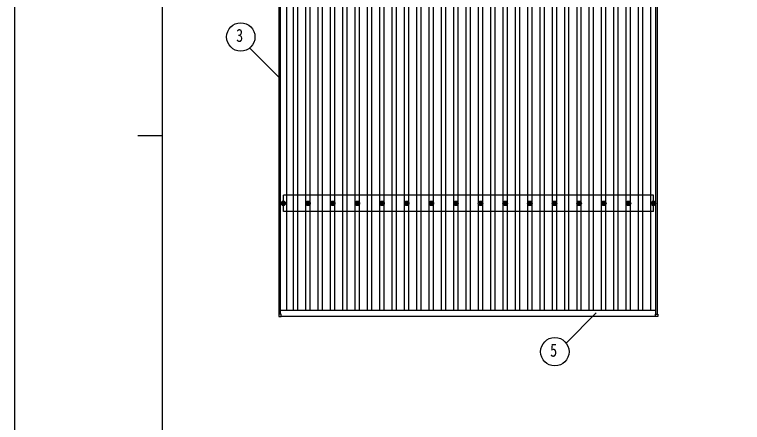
# Model space of a CAD drawing. Units: millimetres, scale not verified. Extents: x -16820 to 16820, y -11880 to 11880.
# Drawn here: x -16820 to -10913, y -1826 to 1482 of the extents above; entities that cross this region are included whole.
import ezdxf
from ezdxf.enums import TextEntityAlignment as Align

# ---------------------------------------------------------------- set-up
doc = ezdxf.new("R2010")
doc.units = ezdxf.units.MM
doc.header["$LTSCALE"] = 50
for name, color, linetype in [('0-5_YKK_13', 4, 'Continuous'), ('0-6_YKK_A1', 4, 'Continuous'), ('0-7_YKK_D', 6, 'Continuous'), ('0-8_YKK_ZWAK', 7, 'Continuous')]:
    doc.layers.add(name, color=color, linetype=linetype)
doc.styles.add('ＭＳ ゴシック', font='')
doc.styles.get('ＭＳ ゴシック').set_extended_font_data('MS Gothic')

msp = doc.modelspace()

# ---------------------------------------------------------------- linework, layer by layer
at = {"layer": '0-5_YKK_13'}
for p, q in [((-14648.42, -47.55), (-14644, -47.55)), ((-14648.42, -51.05), (-14644, -51.05)), ((-14640.17, -39.31), (-14640.17, -43.72)), ((-14640.17, -54.89), (-14640.17, -59.3)), ((-14636.67, -39.31), (-14636.67, -43.72)), ((-14636.67, -54.89), (-14636.67, -59.3)), ((-14632.84, -47.55), (-14628.42, -47.55)), ((-14632.84, -51.05), (-14628.42, -51.05)), ((-14448.42, -47.55), (-14444, -47.55)), ((-14448.42, -51.05), (-14444, -51.05)), ((-14440.17, -39.31), (-14440.17, -43.72)), ((-14440.17, -54.89), (-14440.17, -59.3)), ((-14436.67, -39.31), (-14436.67, -43.72)), ((-14436.67, -54.89), (-14436.67, -59.3)), ((-14432.84, -47.55), (-14428.42, -47.55)), ((-14432.84, -51.05), (-14428.42, -51.05)), ((-14248.42, -47.55), (-14244.01, -47.55)), ((-14248.42, -51.05), (-14244.01, -51.05)), ((-14240.17, -39.31), (-14240.17, -43.72)), ((-14240.17, -54.89), (-14240.17, -59.3)), ((-14236.67, -39.31), (-14236.67, -43.72)), ((-14236.67, -54.89), (-14236.67, -59.3)), ((-14232.84, -47.55), (-14228.43, -47.55)), ((-14232.84, -51.05), (-14228.43, -51.05)), ((-14048.42, -47.55), (-14044.01, -47.55)), ((-14048.42, -51.05), (-14044.01, -51.05)), ((-14040.17, -39.31), (-14040.17, -43.72)), ((-14040.17, -54.89), (-14040.17, -59.3)), ((-14036.67, -39.31), (-14036.67, -43.72)), ((-14036.67, -54.89), (-14036.67, -59.3)), ((-14032.84, -47.55), (-14028.43, -47.55)), ((-14032.84, -51.05), (-14028.43, -51.05)), ((-13848.42, -47.55), (-13844.01, -47.55)), ((-13848.42, -51.05), (-13844.01, -51.05)), ((-13840.17, -39.31), (-13840.17, -43.72)), ((-13840.17, -54.89), (-13840.17, -59.3)), ((-13836.67, -39.31), (-13836.67, -43.72)), ((-13836.67, -54.89), (-13836.67, -59.3)), ((-13832.84, -47.55), (-13828.43, -47.55)), ((-13832.84, -51.05), (-13828.43, -51.05)), ((-13648.42, -47.55), (-13644.01, -47.55)), ((-13648.42, -51.05), (-13644.01, -51.05)), ((-13640.17, -39.31), (-13640.17, -43.72)), ((-13640.17, -54.89), (-13640.17, -59.3)), ((-13636.67, -39.31), (-13636.67, -43.72)), ((-13636.67, -54.89), (-13636.67, -59.3)), ((-13632.84, -47.55), (-13628.43, -47.55)), ((-13632.84, -51.05), (-13628.43, -51.05)), ((-13448.42, -47.55), (-13444.01, -47.55)), ((-13448.42, -51.05), (-13444.01, -51.05)), ((-13440.17, -39.31), (-13440.17, -43.72)), ((-13440.17, -54.89), (-13440.17, -59.3)), ((-13436.67, -39.31), (-13436.67, -43.72)), ((-13436.67, -54.89), (-13436.67, -59.3)), ((-13432.84, -47.55), (-13428.43, -47.55)), ((-13432.84, -51.05), (-13428.43, -51.05)), ((-13248.42, -47.55), (-13244.01, -47.55)), ((-13248.42, -51.05), (-13244.01, -51.05)), ((-13240.17, -39.31), (-13240.17, -43.72)), ((-13240.17, -54.89), (-13240.17, -59.3)), ((-13236.67, -39.31), (-13236.67, -43.72)), ((-13236.67, -54.89), (-13236.67, -59.3)), ((-13232.84, -47.55), (-13228.43, -47.55)), ((-13232.84, -51.05), (-13228.43, -51.05)), ((-13048.42, -47.55), (-13044.01, -47.55)), ((-13048.42, -51.05), (-13044.01, -51.05)), ((-13040.17, -39.31), (-13040.17, -43.72)), ((-13040.17, -54.89), (-13040.17, -59.3)), ((-13036.67, -39.31), (-13036.67, -43.72)), ((-13036.67, -54.89), (-13036.67, -59.3)), ((-13032.84, -47.55), (-13028.43, -47.55)), ((-13032.84, -51.05), (-13028.43, -51.05)), ((-12848.42, -47.55), (-12844.01, -47.55)), ((-12848.42, -51.05), (-12844.01, -51.05)), ((-12840.17, -39.31), (-12840.17, -43.72)), ((-12840.17, -54.89), (-12840.17, -59.3)), ((-12836.67, -39.31), (-12836.67, -43.72)), ((-12836.67, -54.89), (-12836.67, -59.3)), ((-12832.84, -47.55), (-12828.43, -47.55)), ((-12832.84, -51.05), (-12828.43, -51.05)), ((-12648.42, -47.55), (-12644.01, -47.55)), ((-12648.42, -51.05), (-12644.01, -51.05)), ((-12640.17, -39.31), (-12640.17, -43.72)), ((-12640.17, -54.89), (-12640.17, -59.3)), ((-12636.67, -39.31), (-12636.67, -43.72)), ((-12636.67, -54.89), (-12636.67, -59.3)), ((-12632.84, -47.55), (-12628.43, -47.55)), ((-12632.84, -51.05), (-12628.43, -51.05)), ((-12448.42, -47.55), (-12444.01, -47.55)), ((-12448.42, -51.05), (-12444.01, -51.05)), ((-12440.17, -39.31), (-12440.17, -43.72)), ((-12440.17, -54.89), (-12440.17, -59.3)), ((-12436.67, -39.31), (-12436.67, -43.72)), ((-12436.67, -54.89), (-12436.67, -59.3)), ((-12432.84, -47.55), (-12428.43, -47.55)), ((-12432.84, -51.05), (-12428.43, -51.05)), ((-12248.42, -47.55), (-12244.01, -47.55)), ((-12248.42, -51.05), (-12244.01, -51.05)), ((-12240.17, -39.31), (-12240.17, -43.72)), ((-12240.17, -54.89), (-12240.17, -59.3)), ((-12236.67, -39.31), (-12236.67, -43.72)), ((-12236.67, -54.89), (-12236.67, -59.3)), ((-12232.84, -47.55), (-12228.43, -47.55)), ((-12232.84, -51.05), (-12228.43, -51.05)), ((-12048.42, -47.55), (-12044.01, -47.55)), ((-12048.42, -51.05), (-12044.01, -51.05)), ((-12040.17, -39.31), (-12040.17, -43.72)), ((-12040.17, -54.89), (-12040.17, -59.3)), ((-12036.67, -39.31), (-12036.67, -43.72)), ((-12036.67, -54.89), (-12036.67, -59.3)), ((-12032.84, -47.55), (-12028.43, -47.55)), ((-12032.84, -51.05), (-12028.43, -51.05)), ((-11848.42, -47.55), (-11844.01, -47.55)), ((-11848.42, -51.05), (-11844.01, -51.05)), ((-11840.17, -39.31), (-11840.17, -43.72)), ((-11840.17, -54.89), (-11840.17, -59.3)), ((-11836.67, -39.31), (-11836.67, -43.72)), ((-11836.67, -54.89), (-11836.67, -59.3)), ((-11832.84, -47.55), (-11828.43, -47.55)), ((-11832.84, -51.05), (-11828.43, -51.05)), ((-11645.67, -47.55), (-11641.25, -47.55)), ((-11645.67, -51.05), (-11641.25, -51.05)), ((-11637.42, -39.31), (-11637.42, -43.72)), ((-11637.42, -54.89), (-11637.42, -59.3)), ((-11633.92, -39.31), (-11633.92, -43.72)), ((-11633.92, -54.89), (-11633.92, -59.3)), ((-11630.09, -47.55), (-11625.67, -47.55)), ((-11630.09, -51.05), (-11625.67, -51.05)), ((-14676.72, -948.19), (-14676.72, -966.19)), ((-14657.72, -947.19), (-14675.72, -947.19)), ((-14675.72, -967.19), (-14657.72, -967.19)), ((-14656.72, -966.19), (-14656.72, -948.19)), ((-11620.12, -966.19), (-11620.12, -948.19)), ((-11619.12, -947.19), (-11601.12, -947.19)), ((-11601.12, -967.19), (-11619.12, -967.19)), ((-11600.12, -948.19), (-11600.12, -966.19))]:
    msp.add_line(p, q, dxfattribs=at)
for centre, radius in [((-14638.42, -49.3), 18.25), ((-14638.42, -49.3), 10.15), ((-14638.42, -49.3), 5.85), ((-14638.42, -49.3), 5.25), ((-14438.42, -49.3), 18.25), ((-14438.42, -49.3), 10.15), ((-14438.42, -49.3), 5.85), ((-14438.42, -49.3), 5.25), ((-14238.42, -49.3), 18.25), ((-14238.42, -49.3), 10.15), ((-14238.42, -49.3), 5.85), ((-14238.42, -49.3), 5.25), ((-14038.42, -49.3), 18.25), ((-14038.42, -49.3), 10.15), ((-14038.42, -49.3), 5.85), ((-14038.42, -49.3), 5.25), ((-13838.42, -49.3), 18.25), ((-13838.42, -49.3), 10.15), ((-13838.42, -49.3), 5.85), ((-13838.42, -49.3), 5.25), ((-13638.42, -49.3), 18.25), ((-13638.42, -49.3), 10.15), ((-13638.42, -49.3), 5.85), ((-13638.42, -49.3), 5.25), ((-13438.42, -49.3), 18.25), ((-13438.42, -49.3), 10.15), ((-13438.42, -49.3), 5.85), ((-13438.42, -49.3), 5.25), ((-13238.42, -49.3), 18.25), ((-13238.42, -49.3), 10.15), ((-13238.42, -49.3), 5.85), ((-13238.42, -49.3), 5.25), ((-13038.42, -49.3), 18.25), ((-13038.42, -49.3), 10.15), ((-13038.42, -49.3), 5.85), ((-13038.42, -49.3), 5.25), ((-12838.42, -49.3), 18.25), ((-12838.42, -49.3), 10.15), ((-12838.42, -49.3), 5.85), ((-12838.42, -49.3), 5.25), ((-12638.42, -49.3), 18.25), ((-12638.42, -49.3), 10.15), ((-12638.42, -49.3), 5.85), ((-12638.42, -49.3), 5.25), ((-12438.42, -49.3), 18.25), ((-12438.42, -49.3), 10.15), ((-12438.42, -49.3), 5.85), ((-12438.42, -49.3), 5.25), ((-12238.42, -49.3), 18.25), ((-12238.42, -49.3), 10.15), ((-12238.42, -49.3), 5.85), ((-12238.42, -49.3), 5.25), ((-12038.42, -49.3), 18.25), ((-12038.42, -49.3), 10.15), ((-12038.42, -49.3), 5.85), ((-12038.42, -49.3), 5.25), ((-11838.42, -49.3), 18.25), ((-11838.42, -49.3), 10.15), ((-11838.42, -49.3), 5.85), ((-11838.42, -49.3), 5.25), ((-11635.67, -49.3), 18.25), ((-11635.67, -49.3), 10.15), ((-11635.67, -49.3), 5.85), ((-11635.67, -49.3), 5.25)]:
    msp.add_circle(centre, radius, dxfattribs=at)
for centre, start, end in [((-14675.72, -948.19), 90, 180), ((-14675.72, -966.19), 180, 270), ((-14657.72, -948.19), 0, 90), ((-14657.72, -966.19), 270, 0), ((-11619.12, -948.19), 90, 180), ((-11619.12, -966.19), 180, 270), ((-11601.12, -948.19), 0, 90), ((-11601.12, -966.19), 270, 0)]:
    msp.add_arc(centre, 1, start, end, dxfattribs=at)
at = {"layer": '0-6_YKK_A1'}
for p, q in [((-14611.92, 9814.33), (-14611.92, -915.91)), ((-14555.92, -915.91), (-14555.92, 9814.33)), ((-14520.92, -915.91), (-14520.92, 9814.33)), ((-14355.92, -915.91), (-14355.92, 9814.33)), ((-14320.92, -915.91), (-14320.92, 9814.33)), ((-14155.92, -915.91), (-14155.92, 9814.33)), ((-14120.92, -915.91), (-14120.92, 9814.33)), ((-13955.92, -915.91), (-13955.92, 9814.33)), ((-13920.92, -915.91), (-13920.92, 9814.33)), ((-13755.92, -915.91), (-13755.92, 9814.33)), ((-13720.92, -915.91), (-13720.92, 9814.33)), ((-13555.92, -915.91), (-13555.92, 9814.33)), ((-13520.92, -915.91), (-13520.92, 9814.33)), ((-13355.92, -915.91), (-13355.92, 9814.33)), ((-13320.92, -915.91), (-13320.92, 9814.33)), ((-13155.92, -915.91), (-13155.92, 9814.33)), ((-13120.92, -915.91), (-13120.92, 9814.33)), ((-12955.92, -915.91), (-12955.92, 9814.33)), ((-12920.92, -915.91), (-12920.92, 9814.33)), ((-12755.92, -915.91), (-12755.92, 9814.33)), ((-12720.92, -915.91), (-12720.92, 9814.33)), ((-12555.92, -915.91), (-12555.92, 9814.33)), ((-12520.92, -915.91), (-12520.92, 9814.33)), ((-12355.92, -915.91), (-12355.92, 9814.33)), ((-12320.92, -915.91), (-12320.92, 9814.33)), ((-12155.92, -915.91), (-12155.92, 9814.33)), ((-12120.92, -915.91), (-12120.92, 9814.33)), ((-11955.92, -915.91), (-11955.92, 9814.33)), ((-11920.92, -915.91), (-11920.92, 9814.33)), ((-11755.92, -915.91), (-11755.92, 9814.33)), ((-11720.92, -915.91), (-11720.92, 9814.33)), ((-11655.92, -915.91), (-11655.92, 9814.33)), ((-14673.42, -947.19), (-14673.42, 4440.63)), ((-11603.42, -947.19), (-11603.42, 4440.63)), ((-14661.42, -947.19), (-14661.42, 4425.63)), ((-11615.42, -947.19), (-11615.42, 4425.63)), ((-14455.92, -44.13), (-14455.92, 1745.74)), ((-14420.92, -44.13), (-14420.92, 1745.74)), ((-14255.92, -44.13), (-14255.92, 1745.74)), ((-14220.92, -44.13), (-14220.92, 1745.75)), ((-14055.92, -44.13), (-14055.92, 1745.74)), ((-14020.92, -44.13), (-14020.92, 1745.75)), ((-13855.92, -44.13), (-13855.92, 1745.74)), ((-13820.92, -44.13), (-13820.92, 1745.75)), ((-13655.92, -44.13), (-13655.92, 1745.74)), ((-13620.92, -44.13), (-13620.92, 1745.75)), ((-13455.92, -44.13), (-13455.92, 1745.74)), ((-13420.92, -44.13), (-13420.92, 1745.75)), ((-13255.92, -44.13), (-13255.92, 1745.74)), ((-13220.92, -44.13), (-13220.92, 1745.75)), ((-13055.92, -44.13), (-13055.92, 1745.74)), ((-13020.92, -44.13), (-13020.92, 1745.75)), ((-12855.92, -44.13), (-12855.92, 1745.74)), ((-12820.92, -44.13), (-12820.92, 1745.75)), ((-12655.92, -44.13), (-12655.92, 1745.74)), ((-12620.92, -44.13), (-12620.92, 1745.75)), ((-12455.92, -44.13), (-12455.92, 1745.74)), ((-12420.92, -44.13), (-12420.92, 1745.75)), ((-12255.92, -44.13), (-12255.92, 1745.74)), ((-12220.92, -44.13), (-12220.92, 1745.75)), ((-12055.92, -44.13), (-12055.92, 1745.74)), ((-12020.92, -44.13), (-12020.92, 1745.75)), ((-11855.92, -44.13), (-11855.92, 1745.74)), ((-11820.92, -44.13), (-11820.92, 1745.75)), ((-11635.67, 17.7), (-14638.42, 17.7)), ((-14638.42, -116.3), (-14638.42, 17.7)), ((-11635.67, -116.3), (-11635.67, 17.7)), ((-14455.92, -915.91), (-14455.92, -54.48)), ((-14420.92, -915.91), (-14420.92, -54.48)), ((-14255.92, -915.91), (-14255.92, -54.48)), ((-14220.92, -915.91), (-14220.92, -54.48)), ((-14055.92, -915.91), (-14055.92, -54.48)), ((-14020.92, -915.91), (-14020.92, -54.48)), ((-13855.92, -915.91), (-13855.92, -54.48)), ((-13820.92, -915.91), (-13820.92, -54.48)), ((-13655.92, -915.91), (-13655.92, -54.48)), ((-13620.92, -915.91), (-13620.92, -54.48)), ((-13455.92, -915.91), (-13455.92, -54.48)), ((-13420.92, -915.91), (-13420.92, -54.48)), ((-13255.92, -915.91), (-13255.92, -54.48)), ((-13220.92, -915.91), (-13220.92, -54.48)), ((-13055.92, -915.91), (-13055.92, -54.48)), ((-13020.92, -915.91), (-13020.92, -54.48)), ((-12855.92, -915.91), (-12855.92, -54.48)), ((-12820.92, -915.91), (-12820.92, -54.48)), ((-12655.92, -915.91), (-12655.92, -54.48)), ((-12620.92, -915.91), (-12620.92, -54.48)), ((-12455.92, -915.91), (-12455.92, -54.48)), ((-12420.92, -915.91), (-12420.92, -54.48)), ((-12255.92, -915.91), (-12255.92, -54.48)), ((-12220.92, -915.91), (-12220.92, -54.48)), ((-12055.92, -915.91), (-12055.92, -54.48)), ((-12020.92, -915.91), (-12020.92, -54.48)), ((-11855.92, -915.91), (-11855.92, -54.48)), ((-11820.92, -915.91), (-11820.92, -54.48)), ((-11635.67, -116.3), (-14638.42, -116.3)), ((-14661.42, -915.91), (-11615.42, -915.91)), ((-14656.72, -963.89), (-11620.12, -963.89))]:
    msp.add_line(p, q, dxfattribs=at)
at = {"layer": '0-7_YKK_D'}
for p, q in [((-14912.13, 1210.31), (-14674.07, 972.24)), ((-12344.56, -1182.55), (-12099.21, -937.21))]:
    msp.add_line(p, q, dxfattribs=at)
for centre in [(-14984.09, 1300.27), (-12435.84, -1252.82)]:
    msp.add_circle(centre, 115.2, dxfattribs=at)
at = {"layer": '0-8_YKK_ZWAK'}
for p, q in [((-15619.92, -10100), (-15619.92, 11100)), ((-15819.92, 500), (-15619.92, 500))]:
    msp.add_line(p, q, dxfattribs=at)
msp.add_lwpolyline([(-16820, -11880), (16820, -11880), (16820, 11880), (-16820, 11880)], close=True, dxfattribs=at)

# ---------------------------------------------------------------- texts
at = {"layer": '0-7_YKK_D', "style": 'ＭＳ ゴシック', "width": 0.8}
for s, p in [('3', (-15022.49, 1228.27)), ('5', (-12474.24, -1324.82))]:
    msp.add_text(s, height=105.6, dxfattribs=at).set_placement(p, align=Align.BOTTOM_LEFT)

doc.saveas('drawing.dxf')
